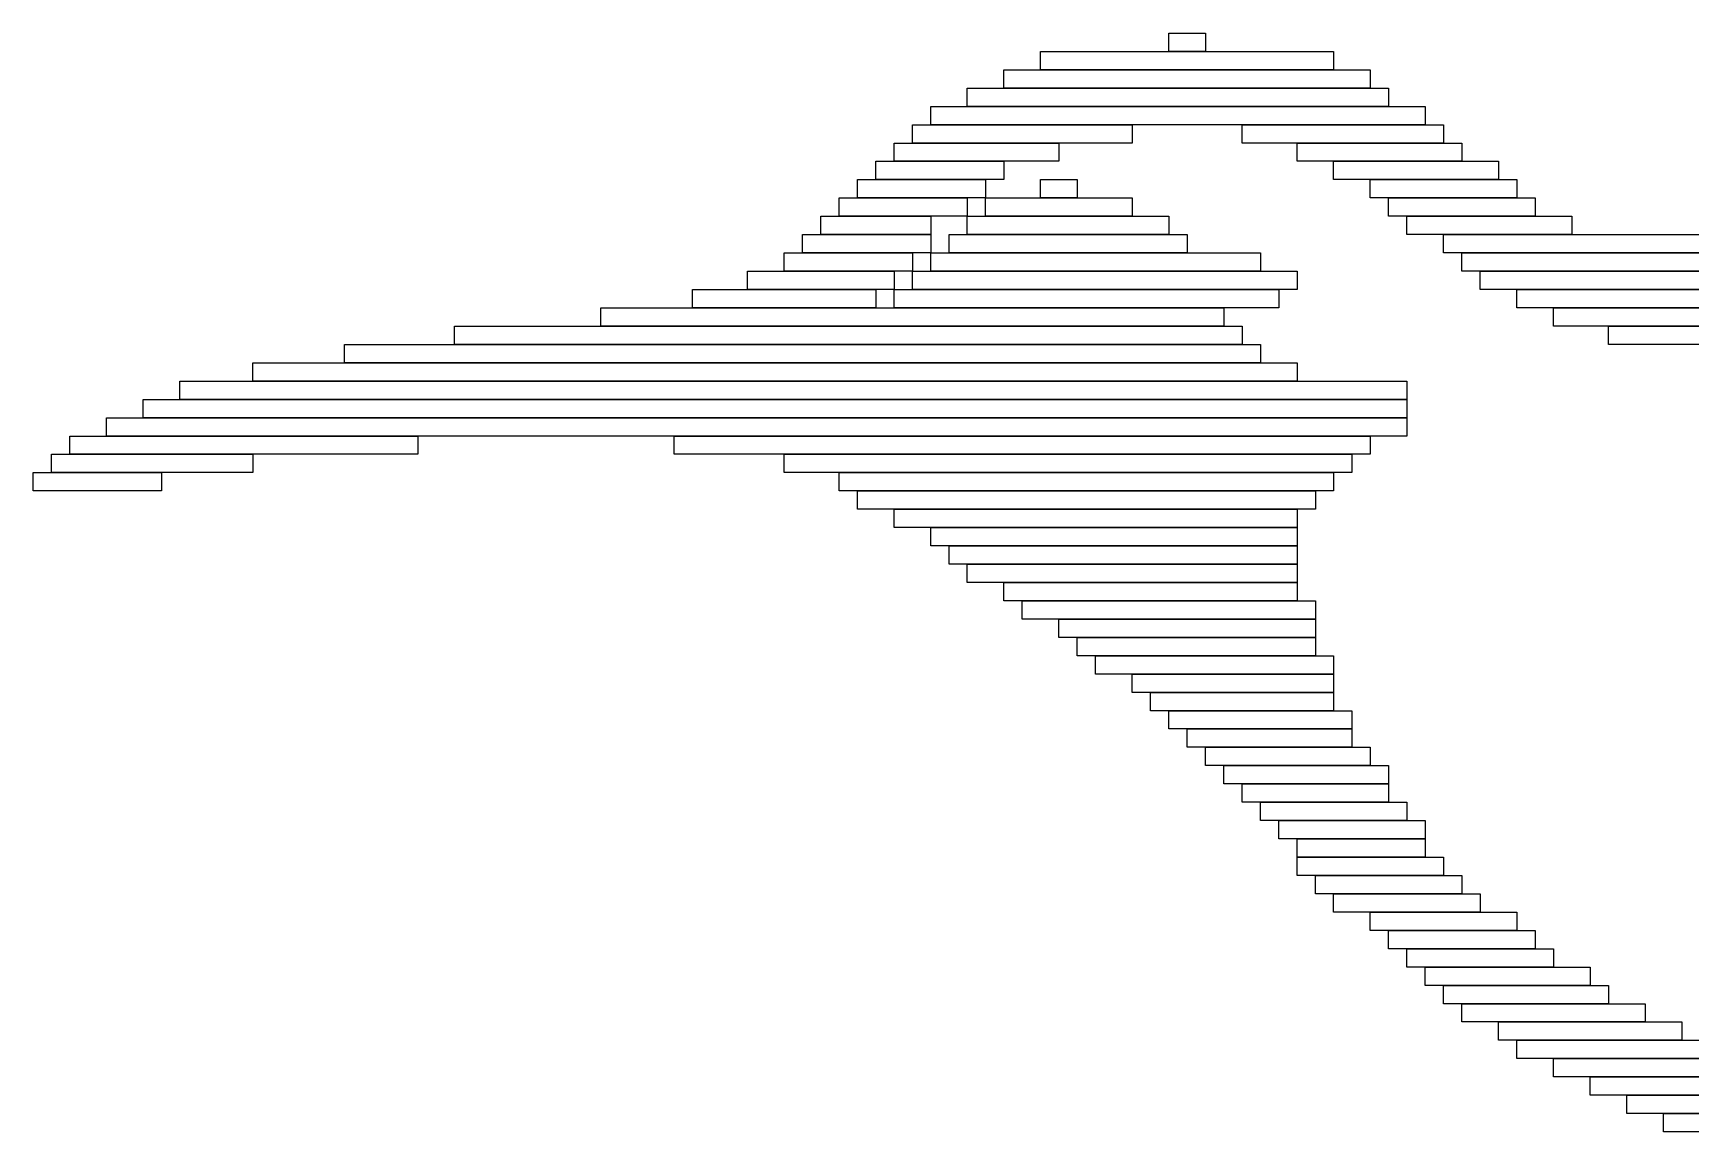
# Model space of a CAD drawing. Extents: x 414 to 630, y 411 to 613.
# Drawn here: x 414 to 504.5, y 475 to 535 of the extents above; entities that cross this region are included whole.
import ezdxf

# ---------------------------------------------------------------- set-up
doc = ezdxf.new("R2010")
doc.units = 0

msp = doc.modelspace()

# ---------------------------------------------------------------- linework, layer by layer
for p, q in [((476, 535), (478, 535)), ((476, 534), (476, 535)), ((478, 535), (478, 534)), ((469, 534), (485, 534)), ((469, 533), (469, 534)), ((478, 534), (476, 534)), ((485, 534), (485, 533)), ((467, 533), (487, 533)), ((467, 532), (467, 533)), ((485, 533), (469, 533)), ((487, 533), (487, 532)), ((465, 532), (488, 532)), ((465, 531), (465, 532)), ((487, 532), (467, 532)), ((488, 532), (488, 531)), ((463, 531), (490, 531)), ((463, 530), (463, 531)), ((488, 531), (465, 531)), ((490, 531), (490, 530)), ((462, 530), (474, 530)), ((462, 529), (462, 530)), ((490, 530), (463, 530)), ((474, 530), (474, 529)), ((480, 530), (491, 530)), ((480, 529), (480, 530)), ((491, 530), (491, 529)), ((461, 529), (470, 529)), ((461, 528), (461, 529)), ((474, 529), (462, 529)), ((470, 529), (470, 528)), ((491, 529), (480, 529)), ((483, 529), (492, 529)), ((483, 528), (483, 529)), ((492, 529), (492, 528)), ((460, 528), (467, 528)), ((460, 527), (460, 528)), ((470, 528), (461, 528)), ((467, 528), (467, 527)), ((492, 528), (483, 528)), ((485, 528), (494, 528)), ((485, 527), (485, 528)), ((494, 528), (494, 527)), ((459, 527), (466, 527)), ((459, 526), (459, 527)), ((467, 527), (460, 527)), ((466, 527), (466, 526)), ((469, 527), (471, 527)), ((469, 526), (469, 527)), ((471, 527), (471, 526)), ((494, 527), (485, 527)), ((487, 527), (495, 527)), ((487, 526), (487, 527)), ((495, 527), (495, 526)), ((458, 526), (465, 526)), ((458, 525), (458, 526)), ((466, 526), (459, 526)), ((465, 526), (465, 525)), ((466, 526), (474, 526)), ((466, 525), (466, 526)), ((471, 526), (469, 526)), ((474, 526), (474, 525)), ((495, 526), (487, 526)), ((488, 526), (496, 526)), ((488, 525), (488, 526)), ((496, 526), (496, 525)), ((457, 525), (463, 525)), ((457, 524), (457, 525)), ((465, 525), (458, 525)), ((463, 525), (463, 524)), ((465, 525), (476, 525)), ((465, 524), (465, 525)), ((474, 525), (466, 525)), ((476, 525), (476, 524)), ((496, 525), (488, 525)), ((489, 525), (498, 525)), ((489, 524), (489, 525)), ((498, 525), (498, 524)), ((456, 524), (463, 524)), ((456, 523), (456, 524)), ((463, 524), (457, 524)), ((463, 524), (463, 523)), ((464, 524), (477, 524)), ((464, 523), (464, 524)), ((476, 524), (465, 524)), ((477, 524), (477, 523)), ((498, 524), (489, 524)), ((491, 524), (514, 524)), ((491, 523), (491, 524)), ((455, 523), (462, 523)), ((455, 522), (455, 523)), ((463, 523), (456, 523)), ((462, 523), (462, 522)), ((463, 523), (481, 523)), ((463, 522), (463, 523)), ((477, 523), (464, 523)), ((481, 523), (481, 522)), ((514, 523), (491, 523)), ((492, 523), (513, 523)), ((492, 522), (492, 523)), ((453, 522), (461, 522)), ((453, 521), (453, 522)), ((462, 522), (455, 522)), ((461, 522), (461, 521)), ((462, 522), (483, 522)), ((462, 521), (462, 522)), ((481, 522), (463, 522)), ((483, 522), (483, 521)), ((513, 522), (492, 522)), ((493, 522), (512, 522)), ((493, 521), (493, 522)), ((450, 521), (460, 521)), ((450, 520), (450, 521)), ((461, 521), (453, 521)), ((460, 521), (460, 520)), ((461, 521), (482, 521)), ((461, 520), (461, 521)), ((483, 521), (462, 521)), ((482, 521), (482, 520)), ((512, 521), (493, 521)), ((495, 521), (511, 521)), ((495, 520), (495, 521)), ((445, 520), (479, 520)), ((445, 519), (445, 520)), ((460, 520), (450, 520)), ((482, 520), (461, 520)), ((479, 520), (479, 519)), ((511, 520), (495, 520)), ((497, 520), (509, 520)), ((497, 519), (497, 520)), ((437, 519), (480, 519)), ((437, 518), (437, 519)), ((479, 519), (445, 519)), ((480, 519), (480, 518)), ((509, 519), (497, 519)), ((500, 519), (505, 519)), ((500, 518), (500, 519)), ((431, 518), (481, 518)), ((431, 517), (431, 518)), ((480, 518), (437, 518)), ((481, 518), (481, 517)), ((505, 518), (500, 518)), ((426, 517), (483, 517)), ((426, 516), (426, 517)), ((481, 517), (431, 517)), ((483, 517), (483, 516)), ((422, 516), (489, 516)), ((422, 515), (422, 516)), ((483, 516), (426, 516)), ((489, 516), (489, 515)), ((420, 515), (489, 515)), ((420, 514), (420, 515)), ((489, 515), (422, 515)), ((489, 515), (489, 514)), ((418, 514), (489, 514)), ((418, 513), (418, 514)), ((489, 514), (420, 514)), ((489, 514), (489, 513)), ((416, 513), (435, 513)), ((416, 512), (416, 513)), ((489, 513), (418, 513)), ((435, 513), (435, 512)), ((449, 513), (487, 513)), ((449, 512), (449, 513)), ((487, 513), (487, 512)), ((415, 512), (426, 512)), ((415, 511), (415, 512)), ((435, 512), (416, 512)), ((426, 512), (426, 511)), ((487, 512), (449, 512)), ((455, 512), (486, 512)), ((455, 511), (455, 512)), ((486, 512), (486, 511)), ((414, 511), (421, 511)), ((414, 510), (414, 511)), ((426, 511), (415, 511)), ((421, 511), (421, 510)), ((486, 511), (455, 511)), ((458, 511), (485, 511)), ((458, 510), (458, 511)), ((485, 511), (485, 510)), ((421, 510), (414, 510)), ((485, 510), (458, 510)), ((459, 510), (484, 510)), ((459, 509), (459, 510)), ((484, 510), (484, 509)), ((484, 509), (459, 509)), ((461, 509), (483, 509)), ((461, 508), (461, 509)), ((483, 509), (483, 508)), ((483, 508), (461, 508)), ((463, 508), (483, 508)), ((463, 507), (463, 508)), ((483, 508), (483, 507)), ((483, 507), (463, 507)), ((464, 507), (483, 507)), ((464, 506), (464, 507)), ((483, 507), (483, 506)), ((483, 506), (464, 506)), ((465, 506), (483, 506)), ((465, 505), (465, 506)), ((483, 506), (483, 505)), ((483, 505), (465, 505)), ((467, 505), (483, 505)), ((467, 504), (467, 505)), ((483, 505), (483, 504)), ((483, 504), (467, 504)), ((468, 504), (484, 504)), ((468, 503), (468, 504)), ((484, 504), (484, 503)), ((484, 503), (468, 503)), ((470, 503), (484, 503)), ((470, 502), (470, 503)), ((484, 503), (484, 502)), ((484, 502), (470, 502)), ((471, 502), (484, 502)), ((471, 501), (471, 502)), ((484, 502), (484, 501)), ((484, 501), (471, 501)), ((472, 501), (485, 501)), ((472, 500), (472, 501)), ((485, 501), (485, 500)), ((485, 500), (472, 500)), ((474, 500), (485, 500)), ((474, 499), (474, 500)), ((485, 500), (485, 499)), ((485, 499), (474, 499)), ((475, 499), (485, 499)), ((475, 498), (475, 499)), ((485, 499), (485, 498)), ((485, 498), (475, 498)), ((476, 498), (486, 498)), ((476, 497), (476, 498)), ((486, 498), (486, 497)), ((486, 497), (476, 497)), ((477, 497), (486, 497)), ((477, 496), (477, 497)), ((486, 497), (486, 496)), ((486, 496), (477, 496)), ((478, 496), (487, 496)), ((478, 495), (478, 496)), ((487, 496), (487, 495)), ((487, 495), (478, 495)), ((479, 495), (488, 495)), ((479, 494), (479, 495)), ((488, 495), (488, 494)), ((488, 494), (479, 494)), ((480, 494), (488, 494)), ((480, 493), (480, 494)), ((488, 494), (488, 493)), ((488, 493), (480, 493)), ((481, 493), (489, 493)), ((481, 492), (481, 493)), ((489, 493), (489, 492)), ((489, 492), (481, 492)), ((482, 492), (490, 492)), ((482, 491), (482, 492)), ((490, 492), (490, 491)), ((490, 491), (482, 491)), ((483, 491), (490, 491)), ((483, 490), (483, 491)), ((490, 491), (490, 490)), ((490, 490), (483, 490)), ((483, 490), (491, 490)), ((483, 489), (483, 490)), ((491, 490), (491, 489)), ((491, 489), (483, 489)), ((484, 489), (492, 489)), ((484, 488), (484, 489)), ((492, 489), (492, 488)), ((492, 488), (484, 488)), ((485, 488), (493, 488)), ((485, 487), (485, 488)), ((493, 488), (493, 487)), ((493, 487), (485, 487)), ((487, 487), (495, 487)), ((487, 486), (487, 487)), ((495, 487), (495, 486)), ((495, 486), (487, 486)), ((488, 486), (496, 486)), ((488, 485), (488, 486)), ((496, 486), (496, 485)), ((496, 485), (488, 485)), ((489, 485), (497, 485)), ((489, 484), (489, 485)), ((497, 485), (497, 484)), ((497, 484), (489, 484)), ((490, 484), (499, 484)), ((490, 483), (490, 484)), ((499, 484), (499, 483)), ((499, 483), (490, 483)), ((491, 483), (500, 483)), ((491, 482), (491, 483)), ((500, 483), (500, 482)), ((500, 482), (491, 482)), ((492, 482), (502, 482)), ((492, 481), (492, 482)), ((502, 482), (502, 481)), ((502, 481), (492, 481)), ((494, 481), (504, 481)), ((494, 480), (494, 481)), ((504, 481), (504, 480)), ((504, 480), (494, 480)), ((495, 480), (507, 480)), ((495, 479), (495, 480)), ((507, 479), (495, 479)), ((497, 479), (510, 479)), ((497, 478), (497, 479)), ((510, 478), (497, 478)), ((499, 478), (514, 478)), ((499, 477), (499, 478)), ((514, 477), (499, 477)), ((501, 477), (518, 477)), ((501, 476), (501, 477)), ((518, 476), (501, 476)), ((503, 476), (522, 476)), ((503, 475), (503, 476)), ((522, 475), (503, 475))]:
    msp.add_line(p, q)

doc.saveas('drawing.dxf')
